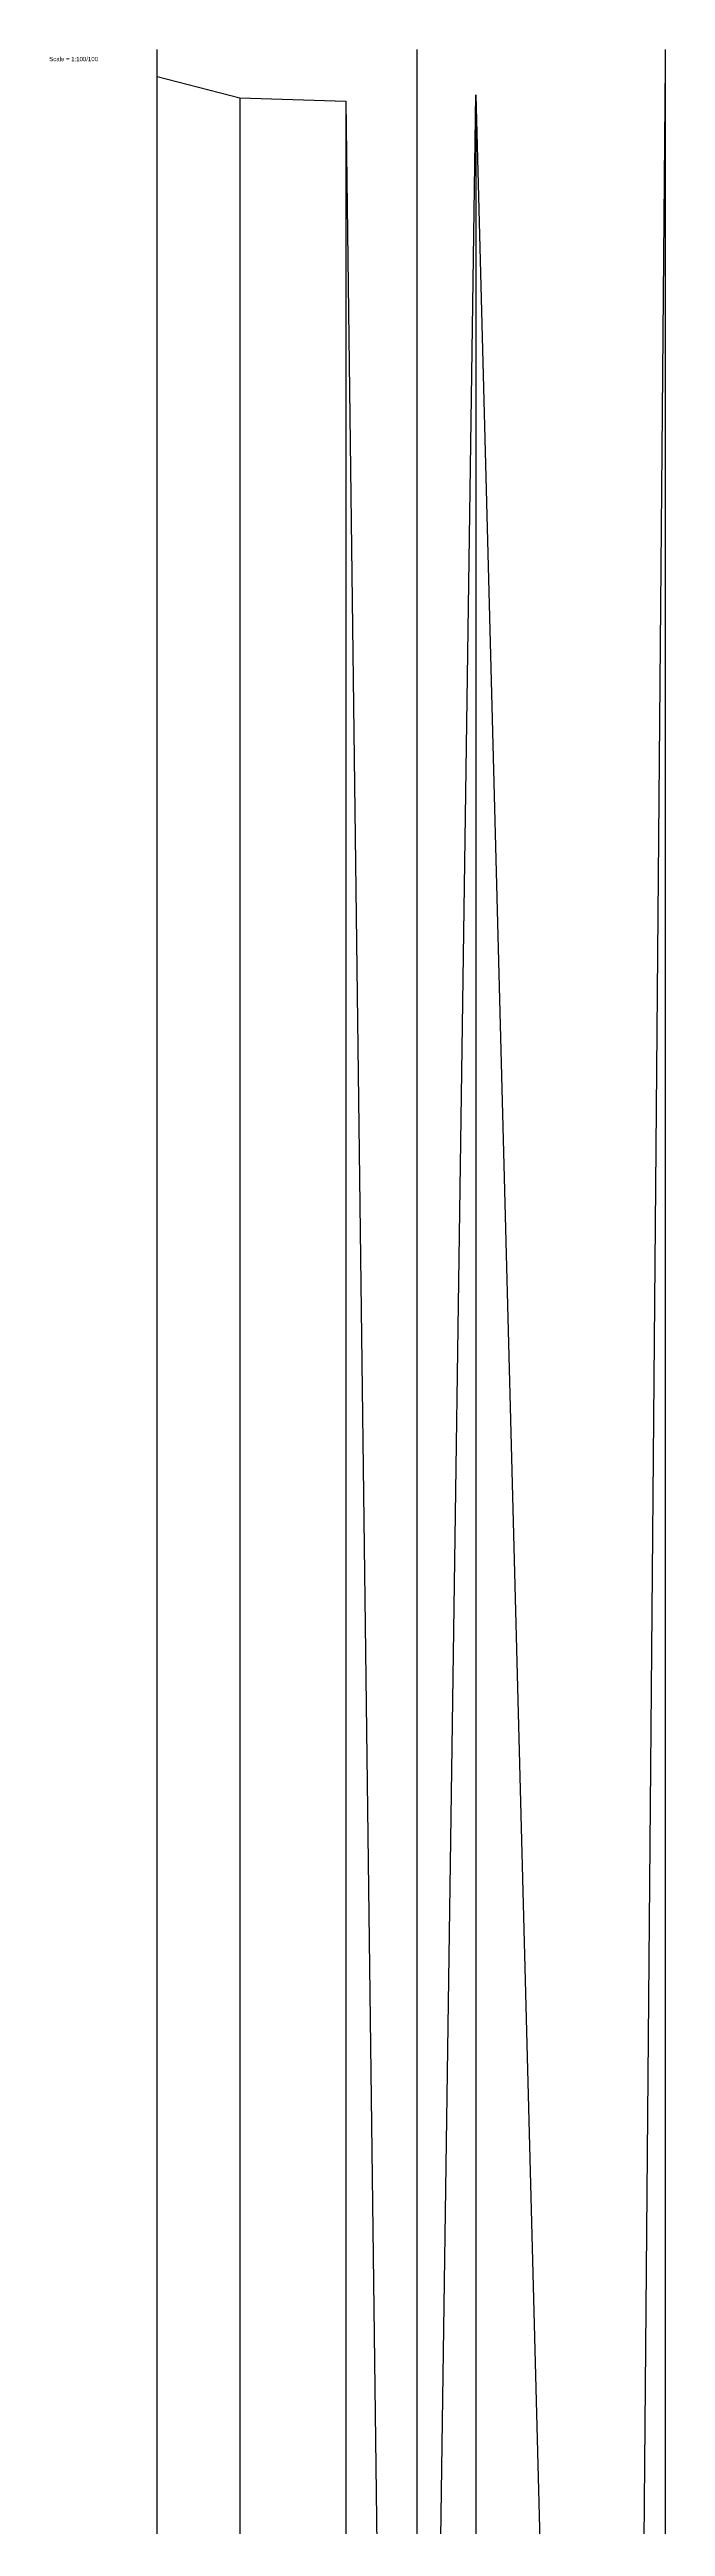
# Model space of a CAD drawing. Header units: millimetres. Extents: x -8 to 40, y -264 to 300.
# Drawn here: x -7.5 to 35.3, y 18.1 to 190 of the extents above; entities that cross this region are included whole.
import ezdxf
from ezdxf.enums import TextEntityAlignment as Align

# ---------------------------------------------------------------- set-up
doc = ezdxf.new("R2010")
doc.units = ezdxf.units.MM
doc.styles.get("Standard").update_dxf_attribs({"font": 'arial.ttf'})

msp = doc.modelspace()

# ---------------------------------------------------------------- linework, layer by layer
at = {"layer": 'axis', "color": 1}
msp.add_line((18.06, -121), (18.06, 190), dxfattribs=at)
at = {"layer": 'frame'}
for p, q in [((0, -121), (0, 190)), ((35.31, -121), (35.31, 190))]:
    msp.add_line(p, q, dxfattribs=at)
at = {"layer": 'marker', "color": 253}
for p, q in [((5.73, 186.64), (5.73, -121)), ((13.11, 186.42), (13.11, -121)), ((22.13, 186.85), (22.13, -121))]:
    msp.add_line(p, q, dxfattribs=at)
at = {"layer": 'profile'}
msp.add_lwpolyline([(0, 188.13), (5.73, 186.64), (13.11, 186.42), (16.99, -120), (17.73, -120), (22.13, 186.85), (30.17, -120), (32.65, -120), (35.31, 189.02)], dxfattribs=at)

# ---------------------------------------------------------------- texts
msp.add_text('Scale = 1:100/100', height=0.3).set_placement((-7.5, 189.1), align=Align.BOTTOM_LEFT)

doc.saveas('drawing.dxf')
